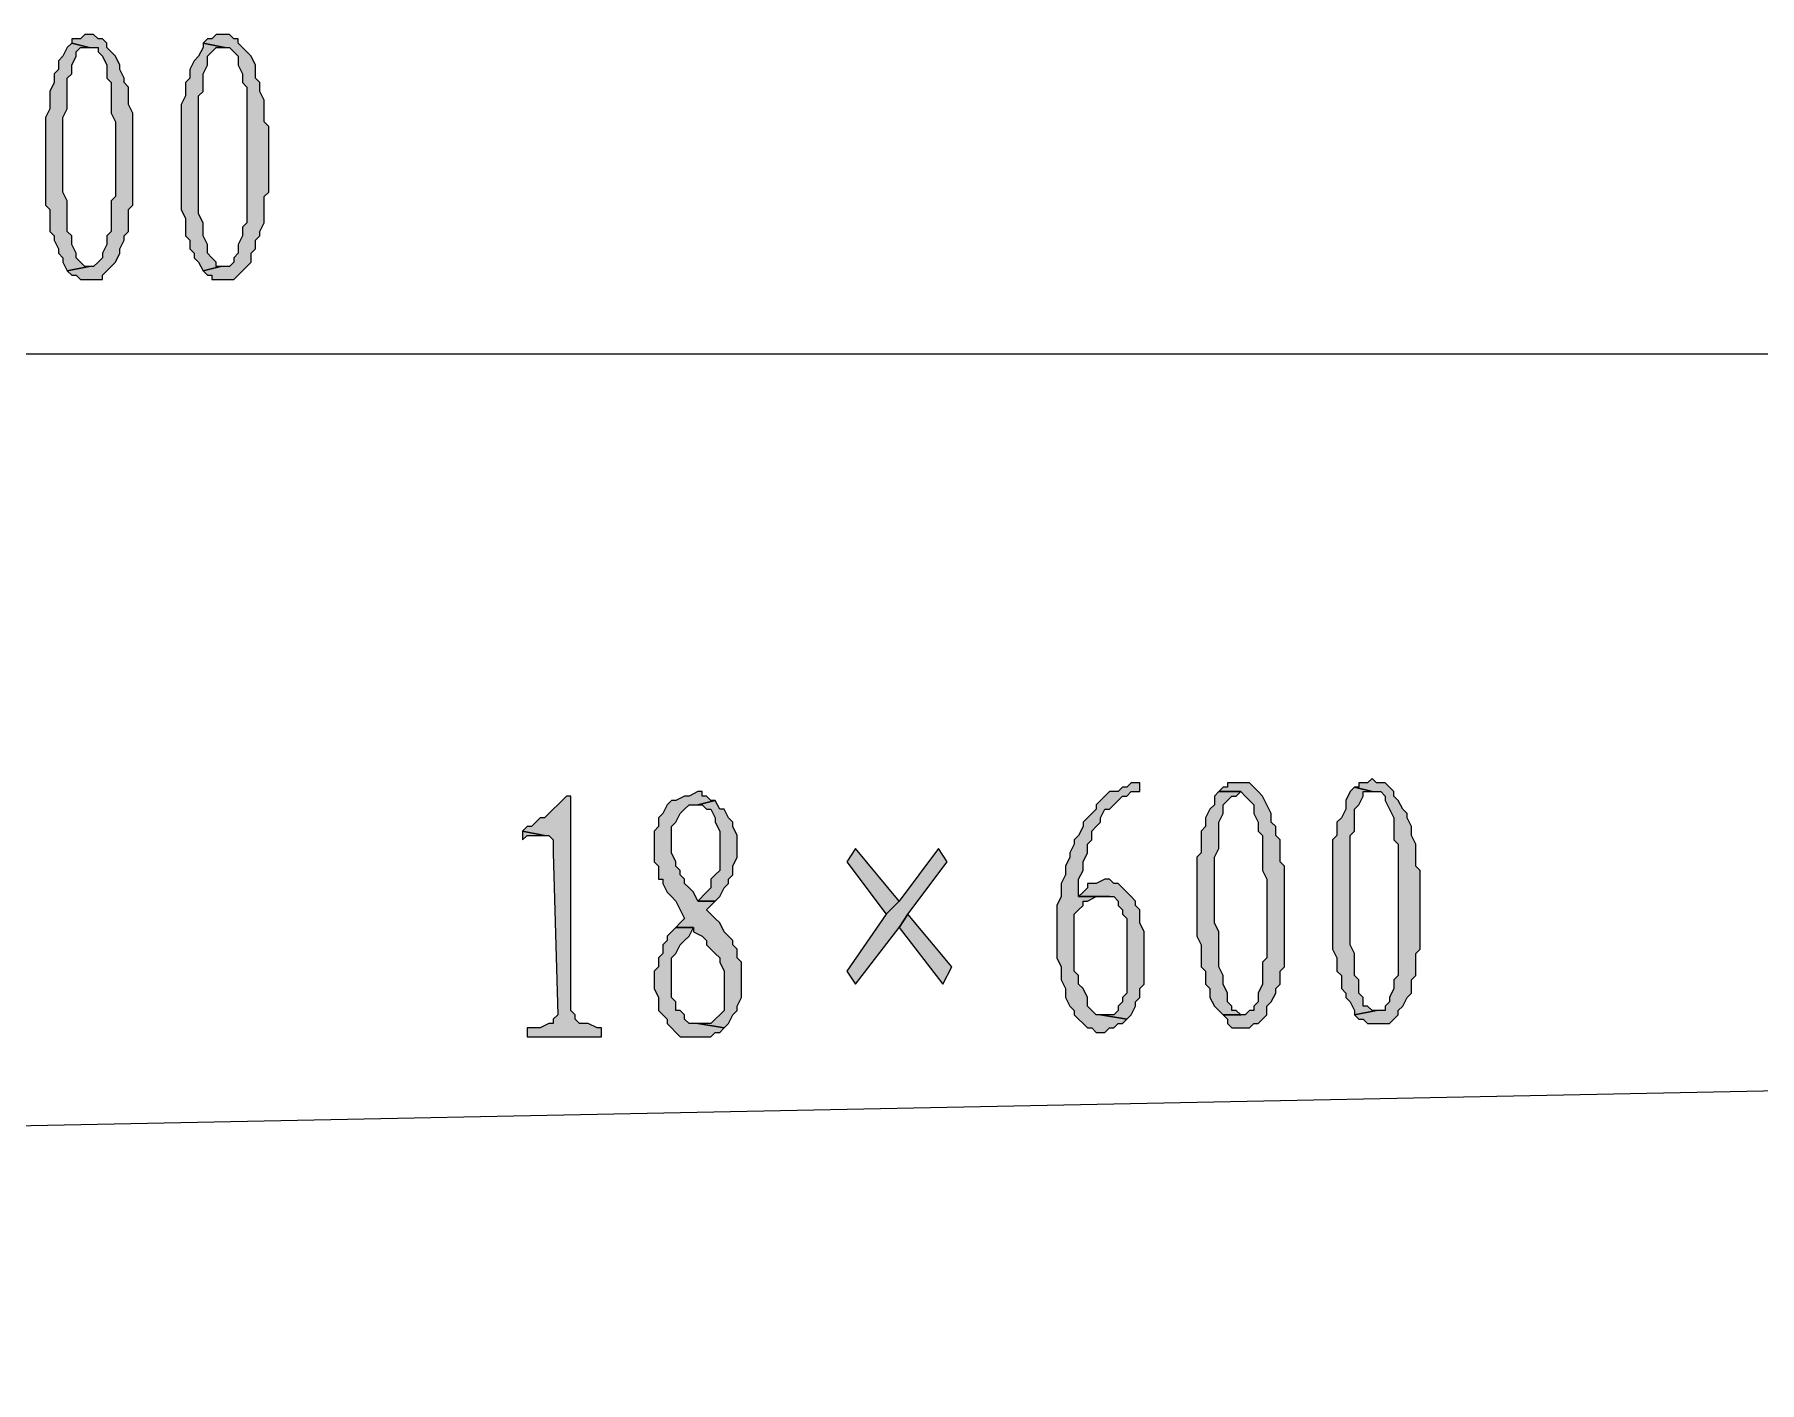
# Model space of a CAD drawing. Header units: inches. Extents: x 20 to 409, y 5 to 283.
# Drawn here: x 219.44 to 236.12, y 255.67 to 268.71 of the extents above; entities that cross this region are included whole.
import ezdxf

# ---------------------------------------------------------------- set-up
doc = ezdxf.new("R2010")
doc.units = ezdxf.units.IN
doc.header["$MEASUREMENT"] = 0
doc.layers.add('C00-00-00', color=7, linetype='Continuous')

msp = doc.modelspace()

# ---------------------------------------------------------------- hatches: boundary and pattern name
at = {"layer": 'C00-00-00'}
h = msp.add_hatch(color=0, dxfattribs=at)
h.dxf.hatch_style = 2
h.paths.add_polyline_path([(219.973, 268.707), (219.931, 268.707), (219.888, 268.665), (219.804, 268.665), (219.804, 268.623), (219.973, 268.58), (220.058, 268.58), (220.058, 268.538), (220.1, 268.496), (220.142, 268.411), (220.142, 268.284), (220.185, 268.242), (220.185, 267.945), (220.227, 267.861), (220.227, 267.522), (220.227, 267.48), (220.227, 267.141), (220.185, 267.099), (220.185, 266.802), (220.142, 266.76), (220.142, 266.675), (220.1, 266.591), (220.1, 266.548), (220.058, 266.506), (220.015, 266.464), (219.973, 266.464), (219.761, 266.421), (219.804, 266.379), (219.846, 266.379), (219.888, 266.337), (220.1, 266.337), (220.1, 266.379), (220.142, 266.421), (220.185, 266.464), (220.227, 266.506), (220.269, 266.591), (220.269, 266.633), (220.312, 266.718), (220.312, 266.76), (220.354, 266.802), (220.354, 267.014), (220.396, 267.056), (220.396, 267.945), (220.354, 268.03), (220.354, 268.199), (220.312, 268.242), (220.312, 268.284), (220.269, 268.369), (220.269, 268.411), (220.227, 268.496), (220.185, 268.538), (220.142, 268.58), (220.142, 268.623), (220.1, 268.665), (220.058, 268.665), (220.015, 268.707)])
h = msp.add_hatch(color=0, dxfattribs=at)
h.dxf.hatch_style = 2
h.paths.add_polyline_path([(221.285, 268.707), (221.201, 268.707), (221.158, 268.665), (221.116, 268.665), (221.074, 268.623), (221.285, 268.58), (221.328, 268.58), (221.37, 268.538), (221.412, 268.496), (221.412, 268.411), (221.455, 268.326), (221.455, 268.242), (221.497, 268.199), (221.497, 267.522), (221.497, 267.48), (221.497, 266.887), (221.455, 266.845), (221.455, 266.76), (221.412, 266.675), (221.412, 266.591), (221.37, 266.548), (221.37, 266.506), (221.328, 266.464), (221.243, 266.464), (221.074, 266.421), (221.116, 266.379), (221.158, 266.379), (221.158, 266.337), (221.37, 266.337), (221.412, 266.379), (221.455, 266.421), (221.497, 266.464), (221.539, 266.506), (221.539, 266.591), (221.582, 266.633), (221.582, 266.718), (221.624, 266.76), (221.624, 266.802), (221.666, 266.887), (221.666, 267.141), (221.709, 267.183), (221.709, 267.818), (221.666, 267.861), (221.666, 268.072), (221.624, 268.157), (221.624, 268.242), (221.582, 268.284), (221.582, 268.411), (221.539, 268.496), (221.497, 268.538), (221.455, 268.58), (221.412, 268.623), (221.412, 268.665), (221.37, 268.665), (221.328, 268.707)])
h = msp.add_hatch(color=0, dxfattribs=at)
h.dxf.hatch_style = 2
h.paths.add_polyline_path([(219.804, 268.623), (219.761, 268.58), (219.719, 268.496), (219.677, 268.453), (219.677, 268.369), (219.634, 268.326), (219.634, 268.242), (219.592, 268.157), (219.592, 267.988), (219.55, 267.903), (219.55, 267.056), (219.592, 267.014), (219.592, 266.929), (219.592, 266.887), (219.592, 266.802), (219.634, 266.76), (219.634, 266.718), (219.677, 266.633), (219.677, 266.591), (219.719, 266.548), (219.719, 266.506), (219.761, 266.421), (219.973, 266.464), (219.931, 266.464), (219.888, 266.506), (219.846, 266.548), (219.846, 266.591), (219.804, 266.675), (219.804, 266.76), (219.761, 266.802), (219.761, 267.099), (219.719, 267.183), (219.719, 267.903), (219.761, 267.988), (219.761, 268.284), (219.804, 268.326), (219.804, 268.411), (219.846, 268.496), (219.846, 268.538), (219.888, 268.58), (219.973, 268.58)])
h = msp.add_hatch(color=0, dxfattribs=at)
h.dxf.hatch_style = 2
h.paths.add_polyline_path([(221.074, 268.623), (221.074, 268.58), (221.031, 268.496), (220.989, 268.453), (220.947, 268.369), (220.947, 268.284), (220.904, 268.242), (220.904, 268.115), (220.862, 268.03), (220.862, 267.014), (220.904, 266.929), (220.904, 266.887), (220.904, 266.76), (220.947, 266.718), (220.947, 266.633), (220.989, 266.591), (220.989, 266.548), (221.031, 266.506), (221.074, 266.421), (221.243, 266.464), (221.201, 266.464), (221.201, 266.506), (221.158, 266.548), (221.116, 266.591), (221.116, 266.675), (221.074, 266.76), (221.074, 266.887), (221.031, 266.972), (221.031, 268.115), (221.074, 268.157), (221.074, 268.326), (221.116, 268.411), (221.116, 268.496), (221.158, 268.538), (221.201, 268.58), (221.285, 268.58)])
h = msp.add_hatch(color=0, dxfattribs=at)
h.dxf.hatch_style = 2
h.paths.add_polyline_path([(225.857, 261.384), (225.773, 261.341), (225.73, 261.341), (225.646, 261.299), (225.603, 261.299), (225.561, 261.257), (225.519, 261.172), (225.476, 261.13), (225.476, 261.045), (225.434, 261.003), (225.434, 260.706), (225.476, 260.664), (225.476, 260.537), (225.519, 260.537), (225.519, 260.495), (225.561, 260.41), (225.603, 260.368), (225.646, 260.325), (225.688, 260.241), (225.73, 260.156), (225.688, 260.114), (225.646, 260.071), (225.815, 260.071), (225.815, 260.029), (225.9, 259.987), (225.942, 259.944), (225.942, 259.902), (225.984, 259.86), (226.027, 259.817), (226.069, 259.775), (226.069, 259.733), (226.111, 259.648), (226.111, 259.267), (226.069, 259.225), (226.027, 259.182), (225.984, 259.14), (225.857, 259.14), (226.111, 259.098), (226.154, 259.14), (226.196, 259.225), (226.238, 259.267), (226.238, 259.309), (226.281, 259.394), (226.281, 259.733), (226.238, 259.775), (226.238, 259.86), (226.196, 259.902), (226.196, 259.944), (226.154, 259.987), (226.111, 260.029), (226.069, 260.114), (226.027, 260.156), (225.942, 260.241), (225.984, 260.283), (226.027, 260.325), (225.857, 260.325), (225.815, 260.41), (225.773, 260.452), (225.73, 260.495), (225.73, 260.537), (225.688, 260.579), (225.688, 260.622), (225.646, 260.664), (225.646, 260.706), (225.603, 260.791), (225.603, 261.045), (225.646, 261.087), (225.688, 261.172), (225.73, 261.214), (225.773, 261.257), (225.857, 261.257), (226.027, 261.299), (225.984, 261.299), (225.942, 261.341), (225.9, 261.341), (225.9, 261.384)])
h = msp.add_hatch(color=0, dxfattribs=at)
h.dxf.hatch_style = 2
h.paths.add_polyline_path([(230.133, 261.468), (230.048, 261.468), (230.006, 261.426), (229.964, 261.426), (229.921, 261.384), (229.837, 261.384), (229.794, 261.341), (229.752, 261.299), (229.71, 261.257), (229.71, 261.214), (229.667, 261.172), (229.625, 261.13), (229.583, 261.087), (229.583, 261.045), (229.54, 260.96), (229.498, 260.918), (229.498, 260.876), (229.456, 260.791), (229.456, 260.749), (229.413, 260.664), (229.413, 260.579), (229.371, 260.495), (229.371, 260.368), (229.329, 260.283), (229.329, 259.775), (229.371, 259.69), (229.371, 259.563), (229.413, 259.479), (229.413, 259.394), (229.456, 259.309), (229.498, 259.267), (229.498, 259.225), (229.54, 259.182), (229.583, 259.14), (229.625, 259.098), (229.667, 259.098), (229.71, 259.055), (229.794, 259.055), (229.837, 259.098), (229.879, 259.098), (229.921, 259.14), (229.964, 259.14), (230.006, 259.182), (229.752, 259.225), (229.71, 259.225), (229.667, 259.267), (229.625, 259.309), (229.625, 259.394), (229.583, 259.479), (229.54, 259.521), (229.54, 259.606), (229.498, 259.648), (229.498, 260.198), (229.54, 260.241), (229.583, 260.283), (229.583, 260.325), (229.625, 260.325), (229.71, 260.368), (229.837, 260.368), (229.54, 260.368), (229.54, 260.537), (229.583, 260.622), (229.583, 260.706), (229.625, 260.791), (229.625, 260.876), (229.667, 260.918), (229.667, 261.003), (229.71, 261.045), (229.752, 261.087), (229.752, 261.13), (229.794, 261.214), (229.837, 261.214), (229.879, 261.257), (229.921, 261.299), (229.964, 261.341), (230.006, 261.341), (230.048, 261.384), (230.133, 261.384)])
h = msp.add_hatch(color=0, dxfattribs=at)
h.dxf.hatch_style = 2
h.paths.add_polyline_path([(230.895, 261.384), (230.853, 261.341), (230.853, 261.257), (230.81, 261.214), (230.768, 261.13), (230.768, 261.045), (230.726, 261.003), (230.726, 260.791), (230.683, 260.749), (230.683, 259.987), (230.726, 259.902), (230.726, 259.69), (230.768, 259.648), (230.768, 259.521), (230.81, 259.479), (230.81, 259.394), (230.853, 259.309), (230.895, 259.267), (230.937, 259.225), (231.107, 259.225), (231.064, 259.267), (231.022, 259.267), (231.022, 259.309), (230.98, 259.352), (230.98, 259.436), (230.937, 259.521), (230.937, 259.606), (230.895, 259.69), (230.895, 260.029), (230.853, 260.114), (230.853, 260.749), (230.895, 260.833), (230.895, 261.087), (230.937, 261.172), (230.937, 261.257), (230.98, 261.299), (231.022, 261.341), (231.064, 261.341), (231.107, 261.384)])
h = msp.add_hatch(color=0, dxfattribs=at)
h.dxf.hatch_style = 2
h.paths.add_polyline_path([(231.107, 261.468), (230.98, 261.468), (230.98, 261.426), (230.937, 261.426), (230.895, 261.384), (231.107, 261.384), (231.149, 261.341), (231.191, 261.299), (231.234, 261.257), (231.234, 261.172), (231.276, 261.087), (231.276, 261.003), (231.318, 260.96), (231.318, 260.622), (231.361, 260.537), (231.361, 260.283), (231.361, 259.775), (231.318, 259.733), (231.318, 259.521), (231.276, 259.436), (231.276, 259.352), (231.234, 259.309), (231.234, 259.267), (231.191, 259.267), (231.149, 259.225), (230.937, 259.225), (230.98, 259.182), (230.98, 259.14), (231.022, 259.098), (231.191, 259.098), (231.234, 259.14), (231.276, 259.14), (231.318, 259.182), (231.361, 259.225), (231.361, 259.309), (231.403, 259.352), (231.445, 259.436), (231.445, 259.479), (231.488, 259.521), (231.488, 259.648), (231.53, 259.69), (231.53, 260.664), (231.488, 260.706), (231.488, 260.918), (231.445, 260.96), (231.445, 261.045), (231.403, 261.087), (231.403, 261.172), (231.361, 261.257), (231.318, 261.341), (231.276, 261.384), (231.234, 261.426), (231.191, 261.468)])
h = msp.add_hatch(color=0, dxfattribs=at)
h.dxf.hatch_style = 2
h.paths.add_polyline_path([(232.207, 261.426), (232.165, 261.384), (232.123, 261.299), (232.123, 261.214), (232.08, 261.13), (232.038, 261.087), (232.038, 260.96), (231.996, 260.918), (231.996, 259.86), (232.038, 259.775), (232.038, 259.733), (232.038, 259.648), (232.08, 259.606), (232.08, 259.479), (232.123, 259.436), (232.123, 259.394), (232.165, 259.352), (232.207, 259.267), (232.207, 259.225), (232.419, 259.267), (232.377, 259.267), (232.334, 259.309), (232.292, 259.309), (232.292, 259.394), (232.25, 259.436), (232.25, 259.563), (232.207, 259.606), (232.207, 259.817), (232.165, 259.902), (232.165, 260.96), (232.207, 261.003), (232.207, 261.214), (232.25, 261.257), (232.292, 261.341), (232.292, 261.384), (232.334, 261.384), (232.377, 261.384)])
h = msp.add_hatch(color=0, dxfattribs=at)
h.dxf.hatch_style = 2
h.paths.add_polyline_path([(232.377, 261.511), (232.334, 261.468), (232.25, 261.468), (232.25, 261.426), (232.207, 261.426), (232.377, 261.384), (232.461, 261.384), (232.504, 261.341), (232.504, 261.299), (232.546, 261.214), (232.588, 261.13), (232.588, 260.918), (232.631, 260.876), (232.631, 260.325), (232.631, 260.283), (232.631, 259.606), (232.588, 259.563), (232.588, 259.479), (232.546, 259.394), (232.546, 259.352), (232.504, 259.309), (232.504, 259.267), (232.461, 259.267), (232.419, 259.267), (232.207, 259.225), (232.25, 259.182), (232.292, 259.182), (232.334, 259.14), (232.546, 259.14), (232.588, 259.182), (232.631, 259.225), (232.631, 259.267), (232.673, 259.309), (232.715, 259.394), (232.758, 259.436), (232.758, 259.563), (232.8, 259.606), (232.8, 259.817), (232.842, 259.86), (232.842, 260.622), (232.8, 260.664), (232.8, 260.876), (232.758, 260.96), (232.758, 261.045), (232.715, 261.13), (232.715, 261.172), (232.673, 261.214), (232.631, 261.299), (232.588, 261.341), (232.588, 261.384), (232.546, 261.426), (232.504, 261.468), (232.419, 261.468)])
h = msp.add_hatch(color=0, dxfattribs=at)
h.dxf.hatch_style = 2
h.paths.add_polyline_path([(224.63, 261.341), (224.587, 261.341), (224.545, 261.299), (224.503, 261.257), (224.46, 261.214), (224.418, 261.172), (224.376, 261.13), (224.333, 261.13), (224.291, 261.087), (224.249, 261.045), (224.206, 261.045), (224.164, 261.003), (224.376, 260.96), (224.418, 260.96), (224.46, 260.918), (224.46, 260.791), (224.503, 259.225), (224.46, 259.182), (224.46, 259.14), (224.418, 259.14), (224.333, 259.098), (224.206, 259.098), (224.206, 259.013), (224.926, 259.013), (224.926, 259.098), (224.884, 259.098), (224.799, 259.14), (224.714, 259.14), (224.672, 259.182), (224.672, 259.225), (224.63, 259.267)])
h = msp.add_hatch(color=0, dxfattribs=at)
h.dxf.hatch_style = 2
h.paths.add_polyline_path([(226.027, 261.299), (225.857, 261.257), (225.9, 261.257), (225.942, 261.214), (225.984, 261.214), (226.027, 261.13), (226.027, 261.087), (226.069, 261.003), (226.069, 260.622), (226.027, 260.579), (225.984, 260.537), (225.984, 260.452), (225.942, 260.41), (225.857, 260.325), (226.027, 260.325), (226.069, 260.368), (226.111, 260.452), (226.154, 260.495), (226.154, 260.537), (226.196, 260.579), (226.196, 260.664), (226.238, 260.749), (226.238, 260.96), (226.196, 261.045), (226.196, 261.087), (226.154, 261.13), (226.111, 261.214), (226.069, 261.214)])
h = msp.add_hatch(color=0, dxfattribs=at)
h.dxf.hatch_style = 2
h.paths.add_polyline_path([(224.164, 261.003), (224.164, 260.918), (224.206, 260.96), (224.376, 260.96)])
h = msp.add_hatch(color=0, dxfattribs=at)
h.dxf.hatch_style = 2
h.paths.add_polyline_path([(228.186, 260.833), (227.805, 260.325), (227.678, 260.198), (227.297, 259.648), (227.381, 259.521), (227.805, 260.071), (227.889, 260.198), (228.27, 260.706)])
h = msp.add_hatch(color=0, dxfattribs=at)
h.dxf.hatch_style = 2
h.paths.add_polyline_path([(227.381, 260.833), (227.297, 260.706), (227.678, 260.198), (227.805, 260.325)])
h = msp.add_hatch(color=0, dxfattribs=at)
h.dxf.hatch_style = 2
h.paths.add_polyline_path([(229.837, 260.537), (229.794, 260.537), (229.71, 260.495), (229.625, 260.495), (229.625, 260.452), (229.583, 260.41), (229.54, 260.368), (229.879, 260.368), (229.921, 260.325), (229.921, 260.283), (229.964, 260.241), (229.964, 260.198), (230.006, 260.156), (230.006, 259.436), (229.964, 259.394), (229.964, 259.352), (229.921, 259.309), (229.921, 259.267), (229.879, 259.225), (229.752, 259.225), (230.006, 259.182), (230.048, 259.225), (230.091, 259.309), (230.091, 259.352), (230.133, 259.394), (230.133, 259.479), (230.175, 259.521), (230.175, 260.029), (230.133, 260.114), (230.133, 260.241), (230.091, 260.283), (230.091, 260.325), (230.048, 260.368), (230.006, 260.41), (229.964, 260.452), (229.921, 260.495), (229.879, 260.495)])
h = msp.add_hatch(color=0, dxfattribs=at)
h.dxf.hatch_style = 2
h.paths.add_polyline_path([(227.889, 260.198), (227.805, 260.071), (228.228, 259.521), (228.313, 259.69)])
h = msp.add_hatch(color=0, dxfattribs=at)
h.dxf.hatch_style = 2
h.paths.add_polyline_path([(225.646, 260.071), (225.603, 260.029), (225.561, 259.987), (225.561, 259.944), (225.519, 259.902), (225.519, 259.817), (225.476, 259.775), (225.476, 259.69), (225.434, 259.648), (225.434, 259.479), (225.476, 259.394), (225.476, 259.267), (225.519, 259.225), (225.561, 259.182), (225.561, 259.14), (225.603, 259.098), (225.646, 259.055), (225.688, 259.013), (225.9, 259.013), (225.942, 259.013), (225.984, 259.013), (226.027, 259.055), (226.069, 259.055), (226.111, 259.098), (225.857, 259.14), (225.773, 259.14), (225.73, 259.182), (225.73, 259.225), (225.688, 259.267), (225.646, 259.267), (225.646, 259.352), (225.603, 259.394), (225.603, 259.775), (225.646, 259.817), (225.688, 259.902), (225.73, 259.944), (225.773, 259.987), (225.815, 260.071)])

# ---------------------------------------------------------------- linework, layer by layer
at = {"layer": 'C00-00-00', "color": 0, "lineweight": 0}
for points in [[(219.973, 268.707), (219.931, 268.707), (219.888, 268.665), (219.804, 268.665), (219.804, 268.623), (219.973, 268.58), (220.058, 268.58), (220.058, 268.538), (220.1, 268.496), (220.142, 268.411), (220.142, 268.284), (220.185, 268.242), (220.185, 267.945), (220.227, 267.861), (220.227, 267.522), (220.227, 267.48), (220.227, 267.141), (220.185, 267.099), (220.185, 266.802), (220.142, 266.76), (220.142, 266.675), (220.1, 266.591), (220.1, 266.548), (220.058, 266.506), (220.015, 266.464), (219.973, 266.464), (219.761, 266.421), (219.804, 266.379), (219.846, 266.379), (219.888, 266.337), (220.1, 266.337), (220.1, 266.379), (220.142, 266.421), (220.185, 266.464), (220.227, 266.506), (220.269, 266.591), (220.269, 266.633), (220.312, 266.718), (220.312, 266.76), (220.354, 266.802), (220.354, 267.014), (220.396, 267.056), (220.396, 267.945), (220.354, 268.03), (220.354, 268.199), (220.312, 268.242), (220.312, 268.284), (220.269, 268.369), (220.269, 268.411), (220.227, 268.496), (220.185, 268.538), (220.142, 268.58), (220.142, 268.623), (220.1, 268.665), (220.058, 268.665), (220.015, 268.707)], [(221.285, 268.707), (221.201, 268.707), (221.158, 268.665), (221.116, 268.665), (221.074, 268.623), (221.285, 268.58), (221.328, 268.58), (221.37, 268.538), (221.412, 268.496), (221.412, 268.411), (221.455, 268.326), (221.455, 268.242), (221.497, 268.199), (221.497, 267.522), (221.497, 267.48), (221.497, 266.887), (221.455, 266.845), (221.455, 266.76), (221.412, 266.675), (221.412, 266.591), (221.37, 266.548), (221.37, 266.506), (221.328, 266.464), (221.243, 266.464), (221.074, 266.421), (221.116, 266.379), (221.158, 266.379), (221.158, 266.337), (221.37, 266.337), (221.412, 266.379), (221.455, 266.421), (221.497, 266.464), (221.539, 266.506), (221.539, 266.591), (221.582, 266.633), (221.582, 266.718), (221.624, 266.76), (221.624, 266.802), (221.666, 266.887), (221.666, 267.141), (221.709, 267.183), (221.709, 267.818), (221.666, 267.861), (221.666, 268.072), (221.624, 268.157), (221.624, 268.242), (221.582, 268.284), (221.582, 268.411), (221.539, 268.496), (221.497, 268.538), (221.455, 268.58), (221.412, 268.623), (221.412, 268.665), (221.37, 268.665), (221.328, 268.707)], [(219.804, 268.623), (219.761, 268.58), (219.719, 268.496), (219.677, 268.453), (219.677, 268.369), (219.634, 268.326), (219.634, 268.242), (219.592, 268.157), (219.592, 267.988), (219.55, 267.903), (219.55, 267.056), (219.592, 267.014), (219.592, 266.929), (219.592, 266.887), (219.592, 266.802), (219.634, 266.76), (219.634, 266.718), (219.677, 266.633), (219.677, 266.591), (219.719, 266.548), (219.719, 266.506), (219.761, 266.421), (219.973, 266.464), (219.931, 266.464), (219.888, 266.506), (219.846, 266.548), (219.846, 266.591), (219.804, 266.675), (219.804, 266.76), (219.761, 266.802), (219.761, 267.099), (219.719, 267.183), (219.719, 267.903), (219.761, 267.988), (219.761, 268.284), (219.804, 268.326), (219.804, 268.411), (219.846, 268.496), (219.846, 268.538), (219.888, 268.58), (219.973, 268.58)], [(221.074, 268.623), (221.074, 268.58), (221.031, 268.496), (220.989, 268.453), (220.947, 268.369), (220.947, 268.284), (220.904, 268.242), (220.904, 268.115), (220.862, 268.03), (220.862, 267.014), (220.904, 266.929), (220.904, 266.887), (220.904, 266.76), (220.947, 266.718), (220.947, 266.633), (220.989, 266.591), (220.989, 266.548), (221.031, 266.506), (221.074, 266.421), (221.243, 266.464), (221.201, 266.464), (221.201, 266.506), (221.158, 266.548), (221.116, 266.591), (221.116, 266.675), (221.074, 266.76), (221.074, 266.887), (221.031, 266.972), (221.031, 268.115), (221.074, 268.157), (221.074, 268.326), (221.116, 268.411), (221.116, 268.496), (221.158, 268.538), (221.201, 268.58), (221.285, 268.58)], [(225.857, 261.384), (225.773, 261.341), (225.73, 261.341), (225.646, 261.299), (225.603, 261.299), (225.561, 261.257), (225.519, 261.172), (225.476, 261.13), (225.476, 261.045), (225.434, 261.003), (225.434, 260.706), (225.476, 260.664), (225.476, 260.537), (225.519, 260.537), (225.519, 260.495), (225.561, 260.41), (225.603, 260.368), (225.646, 260.325), (225.688, 260.241), (225.73, 260.156), (225.688, 260.114), (225.646, 260.071), (225.815, 260.071), (225.815, 260.029), (225.9, 259.987), (225.942, 259.944), (225.942, 259.902), (225.984, 259.86), (226.027, 259.817), (226.069, 259.775), (226.069, 259.733), (226.111, 259.648), (226.111, 259.267), (226.069, 259.225), (226.027, 259.182), (225.984, 259.14), (225.857, 259.14), (226.111, 259.098), (226.154, 259.14), (226.196, 259.225), (226.238, 259.267), (226.238, 259.309), (226.281, 259.394), (226.281, 259.733), (226.238, 259.775), (226.238, 259.86), (226.196, 259.902), (226.196, 259.944), (226.154, 259.987), (226.111, 260.029), (226.069, 260.114), (226.027, 260.156), (225.942, 260.241), (225.984, 260.283), (226.027, 260.325), (225.857, 260.325), (225.815, 260.41), (225.773, 260.452), (225.73, 260.495), (225.73, 260.537), (225.688, 260.579), (225.688, 260.622), (225.646, 260.664), (225.646, 260.706), (225.603, 260.791), (225.603, 261.045), (225.646, 261.087), (225.688, 261.172), (225.73, 261.214), (225.773, 261.257), (225.857, 261.257), (226.027, 261.299), (225.984, 261.299), (225.942, 261.341), (225.9, 261.341), (225.9, 261.384)], [(230.133, 261.468), (230.048, 261.468), (230.006, 261.426), (229.964, 261.426), (229.921, 261.384), (229.837, 261.384), (229.794, 261.341), (229.752, 261.299), (229.71, 261.257), (229.71, 261.214), (229.667, 261.172), (229.625, 261.13), (229.583, 261.087), (229.583, 261.045), (229.54, 260.96), (229.498, 260.918), (229.498, 260.876), (229.456, 260.791), (229.456, 260.749), (229.413, 260.664), (229.413, 260.579), (229.371, 260.495), (229.371, 260.368), (229.329, 260.283), (229.329, 259.775), (229.371, 259.69), (229.371, 259.563), (229.413, 259.479), (229.413, 259.394), (229.456, 259.309), (229.498, 259.267), (229.498, 259.225), (229.54, 259.182), (229.583, 259.14), (229.625, 259.098), (229.667, 259.098), (229.71, 259.055), (229.794, 259.055), (229.837, 259.098), (229.879, 259.098), (229.921, 259.14), (229.964, 259.14), (230.006, 259.182), (229.752, 259.225), (229.71, 259.225), (229.667, 259.267), (229.625, 259.309), (229.625, 259.394), (229.583, 259.479), (229.54, 259.521), (229.54, 259.606), (229.498, 259.648), (229.498, 260.198), (229.54, 260.241), (229.583, 260.283), (229.583, 260.325), (229.625, 260.325), (229.71, 260.368), (229.837, 260.368), (229.54, 260.368), (229.54, 260.537), (229.583, 260.622), (229.583, 260.706), (229.625, 260.791), (229.625, 260.876), (229.667, 260.918), (229.667, 261.003), (229.71, 261.045), (229.752, 261.087), (229.752, 261.13), (229.794, 261.214), (229.837, 261.214), (229.879, 261.257), (229.921, 261.299), (229.964, 261.341), (230.006, 261.341), (230.048, 261.384), (230.133, 261.384)], [(230.895, 261.384), (230.853, 261.341), (230.853, 261.257), (230.81, 261.214), (230.768, 261.13), (230.768, 261.045), (230.726, 261.003), (230.726, 260.791), (230.683, 260.749), (230.683, 259.987), (230.726, 259.902), (230.726, 259.69), (230.768, 259.648), (230.768, 259.521), (230.81, 259.479), (230.81, 259.394), (230.853, 259.309), (230.895, 259.267), (230.937, 259.225), (231.107, 259.225), (231.064, 259.267), (231.022, 259.267), (231.022, 259.309), (230.98, 259.352), (230.98, 259.436), (230.937, 259.521), (230.937, 259.606), (230.895, 259.69), (230.895, 260.029), (230.853, 260.114), (230.853, 260.749), (230.895, 260.833), (230.895, 261.087), (230.937, 261.172), (230.937, 261.257), (230.98, 261.299), (231.022, 261.341), (231.064, 261.341), (231.107, 261.384)], [(231.107, 261.468), (230.98, 261.468), (230.98, 261.426), (230.937, 261.426), (230.895, 261.384), (231.107, 261.384), (231.149, 261.341), (231.191, 261.299), (231.234, 261.257), (231.234, 261.172), (231.276, 261.087), (231.276, 261.003), (231.318, 260.96), (231.318, 260.622), (231.361, 260.537), (231.361, 260.283), (231.361, 259.775), (231.318, 259.733), (231.318, 259.521), (231.276, 259.436), (231.276, 259.352), (231.234, 259.309), (231.234, 259.267), (231.191, 259.267), (231.149, 259.225), (230.937, 259.225), (230.98, 259.182), (230.98, 259.14), (231.022, 259.098), (231.191, 259.098), (231.234, 259.14), (231.276, 259.14), (231.318, 259.182), (231.361, 259.225), (231.361, 259.309), (231.403, 259.352), (231.445, 259.436), (231.445, 259.479), (231.488, 259.521), (231.488, 259.648), (231.53, 259.69), (231.53, 260.664), (231.488, 260.706), (231.488, 260.918), (231.445, 260.96), (231.445, 261.045), (231.403, 261.087), (231.403, 261.172), (231.361, 261.257), (231.318, 261.341), (231.276, 261.384), (231.234, 261.426), (231.191, 261.468)], [(232.207, 261.426), (232.165, 261.384), (232.123, 261.299), (232.123, 261.214), (232.08, 261.13), (232.038, 261.087), (232.038, 260.96), (231.996, 260.918), (231.996, 259.86), (232.038, 259.775), (232.038, 259.733), (232.038, 259.648), (232.08, 259.606), (232.08, 259.479), (232.123, 259.436), (232.123, 259.394), (232.165, 259.352), (232.207, 259.267), (232.207, 259.225), (232.419, 259.267), (232.377, 259.267), (232.334, 259.309), (232.292, 259.309), (232.292, 259.394), (232.25, 259.436), (232.25, 259.563), (232.207, 259.606), (232.207, 259.817), (232.165, 259.902), (232.165, 260.96), (232.207, 261.003), (232.207, 261.214), (232.25, 261.257), (232.292, 261.341), (232.292, 261.384), (232.334, 261.384), (232.377, 261.384)], [(232.377, 261.511), (232.334, 261.468), (232.25, 261.468), (232.25, 261.426), (232.207, 261.426), (232.377, 261.384), (232.461, 261.384), (232.504, 261.341), (232.504, 261.299), (232.546, 261.214), (232.588, 261.13), (232.588, 260.918), (232.631, 260.876), (232.631, 260.325), (232.631, 260.283), (232.631, 259.606), (232.588, 259.563), (232.588, 259.479), (232.546, 259.394), (232.546, 259.352), (232.504, 259.309), (232.504, 259.267), (232.461, 259.267), (232.419, 259.267), (232.207, 259.225), (232.25, 259.182), (232.292, 259.182), (232.334, 259.14), (232.546, 259.14), (232.588, 259.182), (232.631, 259.225), (232.631, 259.267), (232.673, 259.309), (232.715, 259.394), (232.758, 259.436), (232.758, 259.563), (232.8, 259.606), (232.8, 259.817), (232.842, 259.86), (232.842, 260.622), (232.8, 260.664), (232.8, 260.876), (232.758, 260.96), (232.758, 261.045), (232.715, 261.13), (232.715, 261.172), (232.673, 261.214), (232.631, 261.299), (232.588, 261.341), (232.588, 261.384), (232.546, 261.426), (232.504, 261.468), (232.419, 261.468)], [(224.63, 261.341), (224.587, 261.341), (224.545, 261.299), (224.503, 261.257), (224.46, 261.214), (224.418, 261.172), (224.376, 261.13), (224.333, 261.13), (224.291, 261.087), (224.249, 261.045), (224.206, 261.045), (224.164, 261.003), (224.376, 260.96), (224.418, 260.96), (224.46, 260.918), (224.46, 260.791), (224.503, 259.225), (224.46, 259.182), (224.46, 259.14), (224.418, 259.14), (224.333, 259.098), (224.206, 259.098), (224.206, 259.013), (224.926, 259.013), (224.926, 259.098), (224.884, 259.098), (224.799, 259.14), (224.714, 259.14), (224.672, 259.182), (224.672, 259.225), (224.63, 259.267)], [(226.027, 261.299), (225.857, 261.257), (225.9, 261.257), (225.942, 261.214), (225.984, 261.214), (226.027, 261.13), (226.027, 261.087), (226.069, 261.003), (226.069, 260.622), (226.027, 260.579), (225.984, 260.537), (225.984, 260.452), (225.942, 260.41), (225.857, 260.325), (226.027, 260.325), (226.069, 260.368), (226.111, 260.452), (226.154, 260.495), (226.154, 260.537), (226.196, 260.579), (226.196, 260.664), (226.238, 260.749), (226.238, 260.96), (226.196, 261.045), (226.196, 261.087), (226.154, 261.13), (226.111, 261.214), (226.069, 261.214)], [(224.164, 261.003), (224.164, 260.918), (224.206, 260.96), (224.376, 260.96)], [(228.186, 260.833), (227.805, 260.325), (227.678, 260.198), (227.297, 259.648), (227.381, 259.521), (227.805, 260.071), (227.889, 260.198), (228.27, 260.706)], [(227.381, 260.833), (227.297, 260.706), (227.678, 260.198), (227.805, 260.325)], [(229.837, 260.537), (229.794, 260.537), (229.71, 260.495), (229.625, 260.495), (229.625, 260.452), (229.583, 260.41), (229.54, 260.368), (229.879, 260.368), (229.921, 260.325), (229.921, 260.283), (229.964, 260.241), (229.964, 260.198), (230.006, 260.156), (230.006, 259.436), (229.964, 259.394), (229.964, 259.352), (229.921, 259.309), (229.921, 259.267), (229.879, 259.225), (229.752, 259.225), (230.006, 259.182), (230.048, 259.225), (230.091, 259.309), (230.091, 259.352), (230.133, 259.394), (230.133, 259.479), (230.175, 259.521), (230.175, 260.029), (230.133, 260.114), (230.133, 260.241), (230.091, 260.283), (230.091, 260.325), (230.048, 260.368), (230.006, 260.41), (229.964, 260.452), (229.921, 260.495), (229.879, 260.495)], [(227.889, 260.198), (227.805, 260.071), (228.228, 259.521), (228.313, 259.69)], [(225.646, 260.071), (225.603, 260.029), (225.561, 259.987), (225.561, 259.944), (225.519, 259.902), (225.519, 259.817), (225.476, 259.775), (225.476, 259.69), (225.434, 259.648), (225.434, 259.479), (225.476, 259.394), (225.476, 259.267), (225.519, 259.225), (225.561, 259.182), (225.561, 259.14), (225.603, 259.098), (225.646, 259.055), (225.688, 259.013), (225.9, 259.013), (225.942, 259.013), (225.984, 259.013), (226.027, 259.055), (226.069, 259.055), (226.111, 259.098), (225.857, 259.14), (225.773, 259.14), (225.73, 259.182), (225.73, 259.225), (225.688, 259.267), (225.646, 259.267), (225.646, 259.352), (225.603, 259.394), (225.603, 259.775), (225.646, 259.817), (225.688, 259.902), (225.73, 259.944), (225.773, 259.987), (225.815, 260.071)]]:
    msp.add_lwpolyline(points, close=True, dxfattribs=at)
for points in [[(52.714, 265.617), (384.734, 265.617)], [(362.086, 261.003), (95.09, 255.669)]]:
    msp.add_lwpolyline(points, dxfattribs=at)

doc.saveas('drawing.dxf')
